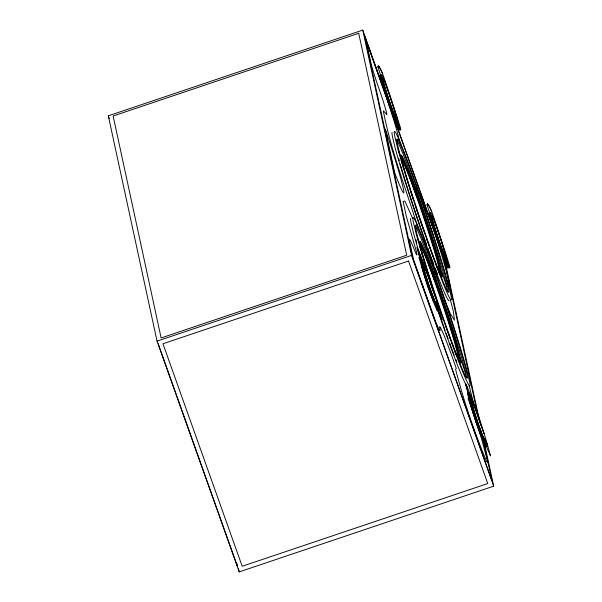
<?xml version="1.0" encoding="UTF-8"?>
<svg xmlns="http://www.w3.org/2000/svg" width="602" height="602" viewBox="0 0 602 602"><rect width="100%" height="100%" fill="white"/><g stroke="black" fill="none" stroke-linecap="round" stroke-linejoin="round"><path stroke-width="0.9" d="M484.181 442.207L493.685 486.168L239.212 571.9L157.039 341.131L108.315 115.832L362.788 30.1L440.867 249.371M397.418 127.978L394.129 118.556A55.241 2.423 71.4 0 1 392.662 115.245A51.178 2.242 71.4 0 1 379.9 76.492L381.269 76.033A53.021 2.325 71.4 0 1 384.798 81.172A54.398 2.385 71.4 0 1 397.523 119.775A45.173 1.979 71.4 0 1 397.576 121.122L400.187 129.663L395.95 116.359A21.108 0.926 71.4 0 0 386.604 87.162A21.108 0.926 71.4 0 0 383.707 82.971A21.108 0.926 71.4 0 0 394.099 113.688L398.863 127.624L397.433 128.015L398.848 127.654M392.662 115.245L394.039 114.779A55.241 2.423 71.4 0 0 395.499 118.09L398.817 127.586M394.129 118.556L395.499 118.09M400.074 129.37L398.81 130.122L398.253 128.264M400.134 129.468L398.765 129.927L397.877 127.233M401.158 160.448L401.835 160.222L398.103 149.755M416.607 186.868L415.478 187.245L416.787 193.287L415.666 193.671L413.062 186.372A64.128 2.814 71.4 0 0 404.74 164.647M416.027 195.349L416.479 195.198L416.11 193.513M449.288 267.566L445.059 254.27A21.108 0.926 71.4 0 0 435.713 225.065A21.108 0.926 71.4 0 0 432.815 220.874A21.108 0.926 71.4 0 0 443.207 251.598L447.971 265.527L446.579 266.009L443.23 256.46A55.241 2.423 71.4 0 1 441.77 253.149A51.178 2.242 71.4 0 1 429.008 214.402L430.377 213.936A53.021 2.325 71.4 0 1 433.907 219.083A54.398 2.385 71.4 0 1 446.624 257.686A45.173 1.979 71.4 0 1 446.684 259.033L449.295 267.559M157.039 341.131L411.512 255.398L362.788 30.1M441.77 253.149L443.14 252.689A55.241 2.423 71.4 0 0 444.6 256L447.971 265.565M438.986 268.086L439.43 267.935L440.905 272.059L441.575 271.833L446.857 286.665L447.978 286.289M446.526 265.888L447.896 265.422M449.175 267.28L447.918 268.033L447.361 266.167M435.216 272.917L434.087 273.3L435.397 279.343L434.275 279.719L431.672 272.42A64.128 2.814 71.4 0 0 423.349 250.703M434.636 281.397L435.088 281.247L434.719 279.569M427.774 286.755L429.143 286.296A51.178 2.242 71.4 0 0 438.723 310.286L437.345 310.745A51.178 2.242 71.4 0 1 427.774 286.755A53.021 2.325 71.4 0 1 419.015 257.378A54.398 2.385 71.4 0 1 419.511 258.378M457.595 354.142L458.039 353.984L459.514 358.115L460.184 357.889L465.466 372.721L466.588 372.337M485.227 444.622A55.241 2.423 71.4 0 1 485.776 446.752A51.178 2.242 71.4 0 1 476.205 422.762A53.021 2.325 71.4 0 1 467.445 393.384L468.823 392.925A54.398 2.385 71.4 0 1 478.357 416.825A45.173 1.979 71.4 0 1 480.795 424.493L484.061 433.583M476.205 422.762L477.574 422.303A51.178 2.242 71.4 0 0 487.153 446.293A55.241 2.423 71.4 0 0 485.949 441.793L484.58 442.252M416.877 188.253C431.28 219.67 442.026 253.126 450.281 286.687L448.355 284.076L446.323 279.17M438.723 310.286A55.241 2.423 71.4 0 0 437.519 305.778L438.835 308.322L436.126 302.061A21.108 0.926 71.4 0 1 430.039 287.914A21.108 0.926 71.4 0 1 422.792 263.631A21.108 0.926 71.4 0 1 431.506 286.582L435.63 297.576M470.644 403.054L468.085 398.208L481.525 438.58L487.921 462.374L486.717 461.794C474.18 431.83 463.743 400.887 455.616 369.44L456.263 368.364A57.363 2.521 71.4 0 0 439.528 326.871A41.658 1.829 71.4 0 1 434.953 319.722L413.499 259.477L409.164 239.438A56.46 2.476 71.4 0 1 415.546 252.697A28.655 1.257 71.4 0 0 414.093 243.562L406.327 216.344L403.099 201.467L404.868 201.038L412.724 218.541M397.493 128.106L393.031 115.02M485.949 441.793L487.266 444.329L484.557 438.075A21.108 0.926 71.4 0 1 478.47 423.928A21.108 0.926 71.4 0 1 471.223 399.638A21.108 0.926 71.4 0 1 479.937 422.589L484.053 433.568M483.549 439.34L484.625 441.755M444.404 299.518L450.469 314.033L454.472 320.181L453.321 311.099L450.258 299.6M401.745 162.096L402.625 164.572L402.001 161.584A59.38 2.604 71.4 0 1 414.349 189.209L419.21 202.904A59.38 2.604 71.4 0 1 438.941 265.61L440.062 270.93A59.38 2.604 71.4 0 1 436.217 265.407M423.989 231.364L424.869 233.832M426.622 238.768L429.218 246.067M417.337 237.549L420.444 246.271L419.767 246.496L420.941 249.8M445.232 324.817L447.828 332.116M411.512 255.398L493.685 486.168M108.315 115.832L109.255 118.481M158.145 343.576L237.376 566.091L236.782 563.344M420.851 228.196L426.509 244.337M439.46 314.244L445.119 330.393M418.36 228.346L416.516 223.086C404.822 185.883 390.615 149.161 383.293 110.768L386.296 113.891A20.852 0.918 71.4 0 0 385.37 108.27A20.852 0.918 71.4 0 0 378.801 88.125A20.889 0.918 71.4 0 1 371.314 64.7L366.054 40.462L386.86 98.894A42.983 1.889 71.4 0 1 398.81 138.302A56.641 2.483 71.4 0 0 400.744 145.037M442.432 253.796L446.601 266.016M446.985 265.136L447.843 267.852M435.637 297.561L432.364 288.486A45.173 1.979 71.4 0 0 429.926 280.818A54.398 2.385 71.4 0 0 420.392 256.919A53.021 2.325 71.4 0 0 429.143 286.296M469.146 385.679L473.413 402.881M444.961 260.869L479.621 421.144M477.386 413.469L443.855 258.424L364.624 35.909L412.618 257.844L491.849 480.358L482.932 439.121M441.552 275.069L440.258 269.094A64.128 2.814 71.4 0 0 418.744 200.917L413.514 186.214A64.128 2.814 71.4 0 0 400.962 155.737M238.422 568.235L239.212 571.9M421.234 250.628L420.61 247.633A59.38 2.604 71.4 0 1 432.958 275.264L437.82 288.96A59.38 2.604 71.4 0 1 457.55 351.658L458.671 356.978A59.38 2.604 71.4 0 1 454.826 351.455M466.174 376.875L465.361 372.081A80.758 3.544 71.4 0 0 440.047 290.292L433.327 271.118A80.758 3.544 71.4 0 0 415.132 225.976M447.707 291.654L446.752 286.025A80.758 3.544 71.4 0 0 421.438 204.236L414.718 185.07A80.758 3.544 71.4 0 0 396.522 139.927M427.179 205.131A90.691 3.981 71.4 0 0 445.209 259.853A78.057 3.424 71.4 0 0 449.792 266.483A87.155 3.823 71.4 0 0 431.769 211.761A85.838 3.77 71.4 0 0 427.179 205.131A79.855 3.507 71.4 0 1 431.769 211.761M441.575 251.388A21.108 0.926 71.4 0 1 439.332 245.42M439.054 244.653A21.108 0.926 71.4 0 1 431.657 222.085M431.137 220.234A21.108 0.926 71.4 0 1 430.475 217.593M443.14 252.689A51.178 2.242 71.4 0 1 430.377 213.936M429.008 214.402A53.021 2.325 71.4 0 1 429.602 213.432M429.941 213.966A53.021 2.325 71.4 0 1 430.34 214.703M477.002 422.055A90.691 3.981 71.4 0 0 490.525 455.94A78.057 3.424 71.4 0 0 479.057 417.495A87.155 3.823 71.4 0 0 465.542 383.617A85.838 3.77 71.4 0 0 477.002 422.055A79.855 3.507 71.4 0 1 465.542 383.617M483.293 440.085A21.108 0.926 71.4 0 1 477.093 424.387A21.108 0.926 71.4 0 1 470.177 402.279M477.574 422.303A53.021 2.325 71.4 0 1 468.823 392.925M467.445 393.384A54.398 2.385 71.4 0 1 467.942 394.385M429.55 246.978A64.128 2.814 71.4 0 0 442.229 274.843L440.935 268.868A64.128 2.814 71.4 0 0 419.421 200.692L414.191 185.988A64.128 2.814 71.4 0 0 401.18 157.212L402.475 163.187A64.128 2.814 71.4 0 0 408.811 185.288M423.688 230.521A64.128 2.814 71.4 0 1 418.601 215.621M418.307 214.748A64.128 2.814 71.4 0 1 415.094 205.064M413.423 199.902A64.128 2.814 71.4 0 1 410.888 191.963M410.346 190.247A64.128 2.814 71.4 0 1 409.051 186.093M403.694 169.17A59.38 2.604 71.4 0 1 403.114 166.897M438.595 271.6A59.38 2.604 71.4 0 0 439.611 271.081L438.497 265.76A59.38 2.604 71.4 0 0 418.766 203.055L413.898 189.359A59.38 2.604 71.4 0 0 401.73 160.14M401.669 157.799A64.128 2.814 71.4 0 1 402.565 159.658M403.272 161.216A64.128 2.814 71.4 0 1 404.454 163.97M449.1 300.413A88.833 3.898 71.4 0 1 432.936 263.315L425.832 243.622A88.833 3.898 71.4 0 1 394.784 146.489L392.466 136.729A88.833 3.898 71.4 0 1 392.06 132.402M437.609 274.331A80.758 3.544 71.4 0 1 435.238 268.206M433.809 264.428A80.758 3.544 71.4 0 1 427.894 248.272M420.557 227.345A80.758 3.544 71.4 0 1 414.108 208.217M413.815 207.321A80.758 3.544 71.4 0 1 408.081 189.645M407.81 188.802A80.758 3.544 71.4 0 1 402.625 172.074M402.384 171.269A80.758 3.544 71.4 0 1 400.24 164.015M399.276 160.666A80.758 3.544 71.4 0 1 398.614 158.303M456.85 355.481A64.128 2.814 71.4 0 0 460.839 360.891L459.544 354.917A64.128 2.814 71.4 0 0 438.03 286.74L432.8 272.044A64.128 2.814 71.4 0 0 419.79 243.268L421.084 249.243A64.128 2.814 71.4 0 0 427.42 271.336M456.436 354.51A64.128 2.814 71.4 0 1 452.553 344.773M452.26 344.013A64.128 2.814 71.4 0 1 448.159 333.026M438.098 304.311A64.128 2.814 71.4 0 1 437.21 301.677M436.917 300.797A64.128 2.814 71.4 0 1 433.703 291.112M431.453 284.174A64.128 2.814 71.4 0 1 427.668 272.142M419.225 241.53A64.128 2.814 71.4 0 1 432.123 272.27L437.353 286.966A64.128 2.814 71.4 0 1 458.867 355.15L460.161 361.125A64.128 2.814 71.4 0 1 460.244 362.893M422.303 255.218A59.38 2.604 71.4 0 1 421.724 252.953M420.339 246.195A59.38 2.604 71.4 0 1 432.507 275.415L437.376 289.11A59.38 2.604 71.4 0 1 457.106 351.816L458.22 357.129A59.38 2.604 71.4 0 1 458.047 358.724M419.127 241.944A64.128 2.814 71.4 0 1 420.279 243.855M420.858 245.029A64.128 2.814 71.4 0 1 423.063 250.026M467.709 386.461A88.833 3.898 71.4 0 1 451.545 349.363L444.442 329.67A88.833 3.898 71.4 0 1 437.88 310.737M419.948 255.376A88.833 3.898 71.4 0 1 413.393 232.545L411.076 222.785A88.833 3.898 71.4 0 1 410.669 218.458M456.85 361.998A80.758 3.544 71.4 0 1 455.895 359.56M454.201 355.18A80.758 3.544 71.4 0 1 452.779 351.44M452.418 350.484A80.758 3.544 71.4 0 1 449.702 343.148M448.114 338.798A80.758 3.544 71.4 0 1 446.18 333.418M439.167 313.394A80.758 3.544 71.4 0 1 437.985 309.947M416.81 242.862A80.758 3.544 71.4 0 1 415.99 239.859M378.071 67.221A90.691 3.981 71.4 0 0 396.101 121.95A78.057 3.424 71.4 0 0 400.691 128.58A87.155 3.823 71.4 0 0 382.661 73.858A85.838 3.77 71.4 0 0 378.071 67.221A79.855 3.507 71.4 0 1 382.661 73.858M392.73 114.154A21.108 0.926 71.4 0 1 387.583 99.977M387.289 99.119A21.108 0.926 71.4 0 1 381.247 79.103M394.039 114.779A51.178 2.242 71.4 0 1 381.269 76.033M379.9 76.492A53.021 2.325 71.4 0 1 380.502 75.521M380.833 76.063A53.021 2.325 71.4 0 1 381.232 76.793M428.571 286.048A90.691 3.981 71.4 0 0 442.094 319.925A78.057 3.424 71.4 0 0 430.626 281.488A87.155 3.823 71.4 0 0 417.111 247.603A85.838 3.77 71.4 0 0 428.571 286.048A79.855 3.507 71.4 0 1 417.111 247.603M433.696 301.85A21.108 0.926 71.4 0 1 431.499 296.267M431.213 295.499A21.108 0.926 71.4 0 1 428.669 288.381M428.376 287.538A21.108 0.926 71.4 0 1 421.889 266.859M421.746 266.272A21.108 0.926 71.4 0 1 421.385 264.398M436.585 307.848A55.241 2.423 71.4 0 1 436.796 308.615M436.894 308.984A55.241 2.423 71.4 0 1 437.345 310.745M358.702 33.283L113.131 116.013L161.125 337.955L406.696 255.218L358.702 33.283M408.532 261.027L162.961 343.757L242.192 566.271L487.763 483.541L408.532 261.027M417.57 188.434L410.474 168.741A88.833 3.898 71.4 0 0 394.716 135.977L397.034 145.737A88.833 3.898 71.4 0 0 428.082 242.862L435.178 262.555A88.833 3.898 71.4 0 0 450.943 295.326L448.625 285.566A88.833 3.898 71.4 0 0 417.57 188.434M436.179 274.489L429.083 254.797A88.833 3.898 71.4 0 0 413.326 222.025L415.643 231.785A88.833 3.898 71.4 0 0 446.692 328.918L453.795 348.611A88.833 3.898 71.4 0 0 469.552 381.375L467.235 371.615A88.833 3.898 71.4 0 0 436.179 274.489M422.559 203.86L415.839 184.686A80.758 3.544 71.4 0 0 396.831 140.025L397.787 145.654A80.758 3.544 71.4 0 0 423.093 227.436L429.813 246.609A80.758 3.544 71.4 0 0 448.829 291.278L447.873 285.649A80.758 3.544 71.4 0 0 422.559 203.86M441.168 289.916L434.448 270.742A80.758 3.544 71.4 0 0 415.44 226.074L416.396 231.702A80.758 3.544 71.4 0 0 441.71 313.491L448.43 332.658A80.758 3.544 71.4 0 0 467.438 377.326L466.482 371.697A80.758 3.544 71.4 0 0 441.168 289.916M394.874 173.368L385.303 129.106A66.581 2.92 71.4 0 1 403.227 188.125A66.581 2.92 71.4 0 1 394.874 173.368"/></g></svg>
